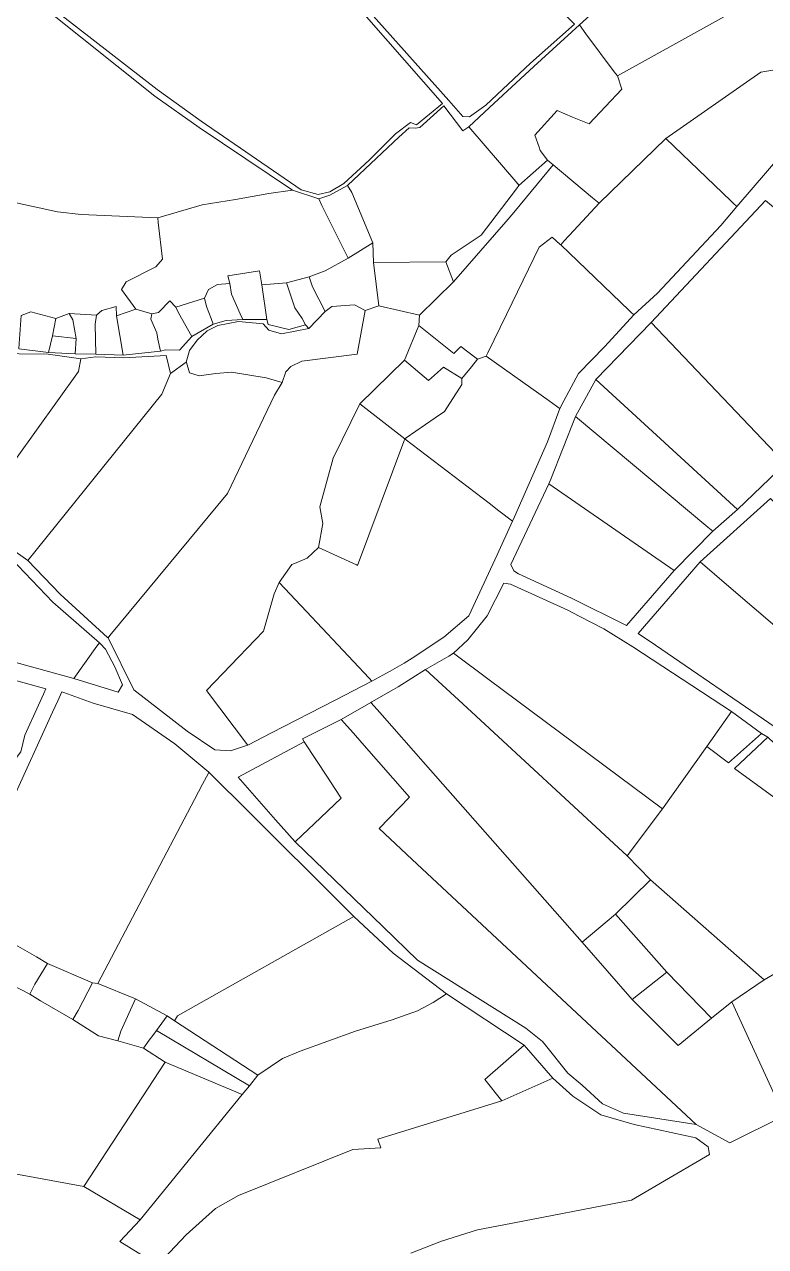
# Model space of a CAD drawing. Header units: metres. Extents: x 542555 to 550520, y 1840485 to 1846995.
# Drawn here: x 548436 to 548809, y 1841899 to 1842514 of the extents above; entities that cross this region are included whole.
import ezdxf

# ---------------------------------------------------------------- set-up
doc = ezdxf.new("R2010")
doc.units = ezdxf.units.M
doc.header["$MEASUREMENT"] = 0
doc.layers.add('Level 30', color=7, linetype='Continuous', lineweight=0)

msp = doc.modelspace()

# ---------------------------------------------------------------- linework, layer by layer
at = {"layer": 'Level 30', "color": 7, "linetype": 'Continuous', "lineweight": 0, "flags": 128}
for points in [[(548560.19, 1842646.18), (548563.52, 1842643.5), (548662, 1842558.82), (548703.99, 1842522.6), (548712.46, 1842514), (548690.3, 1842494.32), (548667.95, 1842473.21), (548659.66, 1842467.24), (548656.23, 1842467.53), (548649.24, 1842475.51), (548609.8, 1842519.68), (548548.19, 1842580.26), (548522.6, 1842609.06), (548530.79, 1842618.54), (548544.62, 1842630.6), (548560.19, 1842646.18)], [(548545.08, 1842579.92), (548607.8, 1842517.68), (548646.13, 1842474.04), (548633.08, 1842463.35), (548629.98, 1842464.46), (548622.46, 1842458.67), (548609.14, 1842445.51), (548596.47, 1842433.79), (548589.47, 1842429.59), (548583.55, 1842428.14), (548574.95, 1842430.55), (548524.73, 1842465.05), (548502.56, 1842481.06), (548446.57, 1842524.59), (548437.66, 1842535.31), (548469.08, 1842564.95), (548511.25, 1842599.46), (548520.16, 1842606.37), (548545.08, 1842579.92)], [(548801.74, 1842544.5), (548806.2097, 1842533.8972), (548807.41, 1842531.05), (548800.35, 1842524.68), (548734.06, 1842487.93), (548732.5214, 1842489.9727), (548718.16, 1842509.04), (548714.94, 1842513.63), (548756.43, 1842551.3), (548772.99, 1842567.18), (548781.62, 1842573.74), (548784.83, 1842574.57), (548786.8, 1842572.52), (548787.03, 1842568.86), (548786.6, 1842553.77), (548787.44, 1842546.22), (548790.27, 1842544.83), (548793.15, 1842544.46), (548800.87, 1842547.16), (548801.74, 1842544.5)], [(548525.15, 1842423.08), (548502.9, 1842416.5), (548464.33, 1842418.07), (548452.44, 1842419.56), (548426.29, 1842425.24), (548409.98, 1842427.98), (548383.08, 1842431), (548356.69, 1842434.83), (548341.52, 1842438.13), (548339.47, 1842439.4), (548341.54, 1842442.69), (548362.77, 1842463.36), (548381.39, 1842479.28), (548415.38, 1842510.81), (548434.69, 1842530.62), (548444.89, 1842522.82), (548501.42, 1842477.66), (548523.74, 1842461.89), (548570.58, 1842430.42), (548558.78, 1842428.77), (548541.97, 1842425.68), (548525.15, 1842423.08)], [(548734.06, 1842487.93), (548736.24, 1842481.16), (548719.89, 1842463.72), (548711.4678, 1842467.2127), (548703.71, 1842470.43), (548692.48, 1842458.07), (548694.6505, 1842452.0038), (548695.21, 1842450.44), (548698.97, 1842445.48), (548684.54, 1842432.81), (548683.9204, 1842433.5329), (548659.35, 1842462.2), (548669.78, 1842472.02), (548691.95, 1842492.6), (548714.94, 1842513.63), (548718.16, 1842509.04), (548732.5214, 1842489.9727), (548734.06, 1842487.93)], [(548845.985, 1842504.1029), (548858.55, 1842494.98), (548848.0583, 1842483.2927), (548846.44, 1842481.49), (548839.2785, 1842473.5161), (548816.82, 1842448.51), (548794.11, 1842422.14), (548792.2561, 1842423.9138), (548791.1, 1842425.02), (548758.36, 1842456.39), (548806.31, 1842489.86), (548822.3274, 1842492.5577), (548834.75, 1842494.65), (548845.4835, 1842503.9472), (548845.985, 1842504.1029)], [(548659.35, 1842462.2), (548683.9204, 1842433.5329), (548684.54, 1842432.81), (548683.2474, 1842431.0986), (548665.56, 1842407.68), (548650.36, 1842397.76), (548647.81, 1842394.32), (548611.32, 1842393.92), (548611, 1842403.82), (548600.49, 1842429.29), (548598.3, 1842432.82), (548610.07, 1842443.89), (548624.17, 1842457.12), (548629.27, 1842461.71), (548632.38, 1842461.58), (548634.63, 1842461.86), (548646.72, 1842472.82), (548656.38, 1842460.2), (548659.35, 1842462.2)], [(548758.36, 1842456.39), (548791.1, 1842425.02), (548792.2561, 1842423.9138), (548794.11, 1842422.14), (548786.06, 1842412.6), (548754.18, 1842378.61), (548742.28, 1842367.62), (548740.8956, 1842368.95), (548739.99, 1842369.82), (548705.57, 1842402.88), (548707.3693, 1842404.8352), (548712.1338, 1842410.0127), (548724.84, 1842423.82), (548758.36, 1842456.39)], [(548682.7616, 1842420.1377), (548679.15, 1842415.75), (548651.55, 1842384.33), (548647.81, 1842394.32), (548650.36, 1842397.76), (548665.56, 1842407.68), (548683.2474, 1842431.0986), (548684.54, 1842432.81), (548698.97, 1842445.48), (548701.72, 1842443.17), (548682.7616, 1842420.1377)], [(548707.3693, 1842404.8352), (548705.57, 1842402.88), (548705.2961, 1842403.1257), (548701.2, 1842406.8), (548694.73, 1842401.71), (548692.2242, 1842396.549), (548678.2946, 1842367.8591), (548668.8747, 1842348.4573), (548668.07, 1842346.8), (548663.69, 1842345.28), (548663.0531, 1842345.7672), (548655.31, 1842351.69), (548651.7, 1842348.18), (548634.14, 1842362.34), (548634.52, 1842367.43), (548651.55, 1842384.33), (548679.15, 1842415.75), (548682.7616, 1842420.1377), (548701.72, 1842443.17), (548721.5785, 1842426.5496), (548724.84, 1842423.82), (548712.1338, 1842410.0127), (548707.3693, 1842404.8352)], [(548611, 1842403.82), (548598.56, 1842396.12), (548585.44, 1842422.72), (548583.79, 1842426.01), (548589.47, 1842427.88), (548598.3, 1842432.82), (548600.49, 1842429.29), (548611, 1842403.82)], [(548900.9847, 1842364.6679), (548818.6, 1842292.75), (548816.8111, 1842294.6316), (548751.07, 1842363.78), (548808.61, 1842425.21), (548837.46, 1842400.98), (548868.53, 1842433.64), (548903.45, 1842366.82), (548900.9847, 1842364.6679)], [(548587.11, 1842389.85), (548579.02, 1842386.83), (548567.68, 1842383.76), (548555.13, 1842382.8), (548553.96, 1842389.73), (548538.13, 1842387.35), (548539.01, 1842383.41), (548532.83, 1842382.88), (548528.31, 1842380.42), (548526.36, 1842375.99), (548511.87, 1842371.49), (548508.96, 1842374.67), (548503.18, 1842368.75), (548499.86, 1842368.2), (548491.85, 1842370.54), (548484.56, 1842380.46), (548486.89, 1842384.21), (548501.84, 1842391.86), (548505.25, 1842395.59), (548503.01, 1842414.09), (548502.9, 1842416.5), (548525.15, 1842423.08), (548541.97, 1842425.68), (548558.78, 1842428.77), (548570.58, 1842430.42), (548583.79, 1842426.01), (548585.44, 1842422.72), (548598.56, 1842396.12), (548587.11, 1842389.85)], [(548614, 1842372.13), (548607.21, 1842369.77), (548601.87, 1842372.62), (548590.45, 1842371.83), (548587.02, 1842369.38), (548580.71, 1842381.73), (548579.02, 1842386.83), (548587.11, 1842389.85), (548598.56, 1842396.12), (548611, 1842403.82), (548611.32, 1842393.92), (548614, 1842372.13)], [(548705.57, 1842402.88), (548739.99, 1842369.82), (548740.8956, 1842368.95), (548742.28, 1842367.62), (548727.71, 1842351.78), (548714.43, 1842338.07), (548707.18, 1842324.38), (548705.12, 1842320.5), (548704.83, 1842320.71), (548703.5178, 1842321.6399), (548699.75, 1842324.31), (548668.07, 1842346.8), (548668.8747, 1842348.4573), (548678.2946, 1842367.8591), (548692.2242, 1842396.549), (548694.73, 1842401.71), (548701.2, 1842406.8), (548705.2961, 1842403.1257), (548705.57, 1842402.88)], [(548555.13, 1842382.8), (548557.76, 1842365.38), (548545.61, 1842365.25), (548544.34, 1842368.2), (548539.93, 1842378.12), (548539.01, 1842383.41), (548538.13, 1842387.35), (548553.96, 1842389.73), (548555.13, 1842382.8)], [(548651.55, 1842384.33), (548634.52, 1842367.43), (548614, 1842372.13), (548611.32, 1842393.92), (548647.81, 1842394.32), (548651.55, 1842384.33)], [(548539.01, 1842383.41), (548539.93, 1842378.12), (548544.34, 1842368.2), (548545.61, 1842365.25), (548537.21, 1842364.84), (548530.69, 1842362.98), (548529.73, 1842365.72), (548527.42, 1842371.91), (548526.36, 1842375.99), (548528.31, 1842380.42), (548532.83, 1842382.88), (548539.01, 1842383.41)], [(548567.68, 1842383.76), (548571.78, 1842371.17), (548575.43, 1842365.8), (548577.24, 1842362.66), (548568.77, 1842360.19), (548558.45, 1842362.77), (548557.76, 1842365.38), (548555.13, 1842382.8), (548567.68, 1842383.76)], [(548587.02, 1842369.38), (548578.77, 1842360.79), (548577.24, 1842362.66), (548575.43, 1842365.8), (548571.78, 1842371.17), (548567.68, 1842383.76), (548579.02, 1842386.83), (548580.71, 1842381.73), (548587.02, 1842369.38)], [(548482.13, 1842367.19), (548485.4, 1842347.36), (548471.69, 1842347.89), (548471.29, 1842363), (548472.07, 1842367.55), (548474.74, 1842369.87), (548481.88, 1842371.79), (548482.13, 1842367.19)], [(548634.52, 1842367.43), (548634.14, 1842362.34), (548626.93, 1842344.8), (548604.46, 1842322.8), (548591.02, 1842295.54), (548584.44, 1842270.96), (548585.81, 1842262.58), (548583.63, 1842250.58), (548577.93, 1842245.16), (548573.38, 1842243.12), (548570.29, 1842242.01), (548563.85, 1842232.93), (548561.39, 1842227.29), (548556.02, 1842208.38), (548551.8661, 1842204.0699), (548527.3, 1842178.58), (548548.0372, 1842151.1592), (548548.15, 1842151.01), (548546.9833, 1842150.6304), (548539.36, 1842148.15), (548531.49, 1842148.7), (548517.64, 1842158.03), (548490.71, 1842178.87), (548477.82, 1842205.04), (548478.7714, 1842206.1915), (548537.9, 1842277.76), (548561.57, 1842327.27), (548565.46, 1842333.64), (548567.28, 1842338.89), (548569.7, 1842341.67), (548575.33, 1842344.32), (548603.09, 1842347.92), (548607.21, 1842369.77), (548614, 1842372.13), (548634.52, 1842367.43)], [(548511.87, 1842371.49), (548513.22, 1842368.65), (548520.04, 1842356.81), (548513.83, 1842349.8), (548506.72, 1842349.95), (548504.26, 1842349.38), (548502.81, 1842355.38), (548502.43, 1842358.51), (548499.27, 1842365.41), (548499.86, 1842368.2), (548503.18, 1842368.75), (548508.96, 1842374.67), (548511.87, 1842371.49)], [(548526.36, 1842375.99), (548527.42, 1842371.91), (548529.73, 1842365.72), (548530.69, 1842362.98), (548520.04, 1842356.81), (548513.22, 1842368.65), (548511.87, 1842371.49), (548526.36, 1842375.99)], [(548567.28, 1842338.89), (548565.46, 1842333.64), (548557.39, 1842335.94), (548539.97, 1842338.8), (548532.13, 1842338.1), (548523.7, 1842336.87), (548518.73, 1842338.38), (548517.22, 1842343.67), (548517.19, 1842343.77), (548518.77, 1842349.63), (548522.72, 1842354.91), (548527.61, 1842359.52), (548532.97, 1842362.34), (548543.39, 1842364.22), (548555.82, 1842363.13), (548558.76, 1842359.99), (548565.13, 1842358.12), (548578.77, 1842360.79), (548587.02, 1842369.38), (548590.45, 1842371.83), (548601.87, 1842372.62), (548607.21, 1842369.77), (548603.09, 1842347.92), (548575.33, 1842344.32), (548569.7, 1842341.67), (548567.28, 1842338.89)], [(548434.07, 1842367.33), (548439.02, 1842369.13), (548451.62, 1842365.77), (548449.86, 1842357.13), (548447.84, 1842348.73), (548432.97, 1842350.49), (548433.13, 1842353.26), (548434.07, 1842367.33)], [(548461.84, 1842355.72), (548449.86, 1842357.13), (548451.62, 1842365.77), (548458.29, 1842368.27), (548460.12, 1842365.12), (548461.84, 1842355.72)], [(548458.29, 1842368.27), (548472.07, 1842367.55), (548471.29, 1842363), (548471.69, 1842347.89), (548461.24, 1842348.01), (548461.84, 1842355.72), (548460.12, 1842365.12), (548458.29, 1842368.27)], [(548499.86, 1842368.2), (548499.27, 1842365.41), (548502.43, 1842358.51), (548502.81, 1842355.38), (548504.26, 1842349.38), (548485.4, 1842347.36), (548482.13, 1842367.19), (548491.85, 1842370.54), (548499.86, 1842368.2)], [(548660.6395, 1842341.4952), (548655.88, 1842335.59), (548646.62, 1842341.24), (548639.11, 1842334.53), (548626.93, 1842344.8), (548634.14, 1842362.34), (548651.7, 1842348.18), (548655.31, 1842351.69), (548663.0531, 1842345.7672), (548663.69, 1842345.28), (548660.6395, 1842341.4952)], [(548751.07, 1842363.78), (548816.8111, 1842294.6316), (548818.6, 1842292.75), (548794.48, 1842269.72), (548792.4449, 1842271.5872), (548723.2, 1842335.12), (548751.07, 1842363.78)], [(548461.84, 1842355.72), (548461.24, 1842348.01), (548447.84, 1842348.73), (548449.86, 1842357.13), (548461.84, 1842355.72)], [(548411.88, 1842262.99), (548411.32, 1842261.94), (548382.76, 1842271.82), (548415.88, 1842333.7), (548421.14, 1842343.94), (548422.62, 1842348.64), (548433.06, 1842348.01), (548447.65, 1842347.85), (548464.08, 1842345.54), (548462.94, 1842339.1), (548431.34, 1842294.77), (548420.52, 1842279.86), (548411.88, 1842262.99)], [(548504.9, 1842327.76), (548437.46, 1842244.02), (548428.78, 1842250.21), (548422.96, 1842255.35), (548411.32, 1842261.94), (548411.88, 1842262.99), (548420.52, 1842279.86), (548431.34, 1842294.77), (548462.94, 1842339.1), (548464.08, 1842345.54), (548471.63, 1842346.55), (548485.81, 1842345.93), (548507.12, 1842347.23), (548509.31, 1842338.19), (548504.9, 1842327.76)], [(548668.07, 1842346.8), (548699.75, 1842324.31), (548703.5178, 1842321.6399), (548704.83, 1842320.71), (548705.12, 1842320.5), (548698.85, 1842303.75), (548682.3409, 1842265.9407), (548681.38, 1842263.74), (548674.48, 1842269.02), (548669.52, 1842272.82), (548627.383, 1842305.0717), (548627.15, 1842305.25), (548627.7731, 1842305.6792), (548642.4655, 1842315.8), (548647.14, 1842319.02), (548655.8, 1842332.65), (548655.88, 1842335.59), (548660.6395, 1842341.4952), (548663.69, 1842345.28), (548668.07, 1842346.8)], [(548517.19, 1842343.77), (548517.22, 1842343.67), (548518.73, 1842338.38), (548523.7, 1842336.87), (548532.13, 1842338.1), (548539.97, 1842338.8), (548557.39, 1842335.94), (548565.46, 1842333.64), (548561.57, 1842327.27), (548537.9, 1842277.76), (548478.7714, 1842206.1915), (548477.82, 1842205.04), (548477.595, 1842205.2455), (548453.81, 1842226.97), (548437.46, 1842244.02), (548504.9, 1842327.76), (548509.31, 1842338.19), (548517.19, 1842343.77)], [(548627.7731, 1842305.6792), (548627.15, 1842305.25), (548604.46, 1842322.8), (548626.93, 1842344.8), (548639.11, 1842334.53), (548646.62, 1842341.24), (548655.88, 1842335.59), (548655.8, 1842332.65), (548647.14, 1842319.02), (548642.4655, 1842315.8), (548627.7731, 1842305.6792)], [(548723.2, 1842335.12), (548792.4449, 1842271.5872), (548794.48, 1842269.72), (548782.08, 1842258.76), (548779.5766, 1842260.8496), (548712.99, 1842316.43), (548723.2, 1842335.12)], [(548602.7422, 1842241.7568), (548583.63, 1842250.58), (548585.81, 1842262.58), (548584.44, 1842270.96), (548591.02, 1842295.54), (548604.46, 1842322.8), (548627.15, 1842305.25), (548626.6658, 1842303.9546), (548603.32, 1842241.49), (548602.7422, 1842241.7568)], [(548712.99, 1842316.43), (548779.5766, 1842260.8496), (548782.08, 1842258.76), (548762.6, 1842238.88), (548699.59, 1842282.57), (548700.532, 1842284.9504), (548712.99, 1842316.43)], [(548681.38, 1842263.74), (548673.5188, 1842246.8178), (548659.3, 1842216.21), (548646.68, 1842205.37), (548630.77, 1842194.85), (548626.88, 1842192.28), (548619.71, 1842188.32), (548610.56, 1842183.27), (548609.2344, 1842184.6793), (548577.6244, 1842218.2857), (548563.85, 1842232.93), (548570.29, 1842242.01), (548573.38, 1842243.12), (548577.93, 1842245.16), (548583.63, 1842250.58), (548602.7422, 1842241.7568), (548603.32, 1842241.49), (548626.6658, 1842303.9546), (548627.15, 1842305.25), (548627.383, 1842305.0717), (548669.52, 1842272.82), (548674.48, 1842269.02), (548681.38, 1842263.74)], [(548472.2454, 1842200.9434), (548460.58, 1842184.61), (548386.31, 1842205.09), (548360.18, 1842212.3), (548355.18, 1842212.57), (548334.31, 1842213.7), (548319.39, 1842214.54), (548320.17, 1842217.13), (548321.97, 1842223.14), (548338.83, 1842279.38), (548358.98, 1842272.69), (548379.4, 1842268.13), (548420.44, 1842252.08), (548432.47, 1842241.44), (548450.12, 1842223.06), (548473.45, 1842202.63), (548472.2454, 1842200.9434)], [(548699.59, 1842282.57), (548762.6, 1842238.88), (548738.64, 1842211.32), (548710.92, 1842224.98), (548684.32, 1842237.27), (548681.93, 1842238.82), (548680.52, 1842241.98), (548699.59, 1842282.57)], [(548811.17, 1842275.27), (548824.0928, 1842262.1965), (548870.34, 1842215.41), (548841.12, 1842187.33), (548790.0817, 1842230.9701), (548775.72, 1842243.25), (548811.17, 1842275.27)], [(548775.72, 1842243.25), (548790.0817, 1842230.9701), (548841.12, 1842187.33), (548813.5, 1842160.08), (548753.2007, 1842201.3512), (548744.48, 1842207.32), (548775.72, 1842243.25)], [(548563.85, 1842232.93), (548577.6244, 1842218.2857), (548609.2344, 1842184.6793), (548610.56, 1842183.27), (548592.1506, 1842173.7541), (548560.0876, 1842157.1806), (548548.15, 1842151.01), (548548.0372, 1842151.1592), (548527.3, 1842178.58), (548551.8661, 1842204.0699), (548556.02, 1842208.38), (548561.39, 1842227.29), (548563.85, 1842232.93)], [(548791.47, 1842167.98), (548779.1, 1842150.43), (548756.76, 1842119.02), (548668.9442, 1842184.4726), (548651.6, 1842197.4), (548658.85, 1842203.98), (548668.6, 1842216.11), (548676.86, 1842232.66), (548680.34, 1842232.13), (548709.06, 1842218.92), (548714.8974, 1842215.926), (548727.27, 1842209.58), (548741.9, 1842200.53), (548791.47, 1842167.98)], [(548430.68, 1842183.83), (548446.56, 1842179.36), (548445.39, 1842176.78), (548442.82, 1842171.14), (548435.99, 1842156.14), (548433.87, 1842147.7), (548427.52, 1842139.25), (548424.24, 1842139.53), (548419.03, 1842134.69), (548410.48, 1842133.92), (548399.36, 1842119.11), (548389.77, 1842121.04), (548355.02, 1842126.29), (548369.34, 1842200.07), (548390.7, 1842195.12), (548395.77, 1842193.69), (548415.45, 1842188.12), (548430.68, 1842183.83)], [(548482.93, 1842177.65), (548460.58, 1842184.61), (548472.2454, 1842200.9434), (548473.45, 1842202.63), (548473.8383, 1842202.2244), (548476.6, 1842199.34), (548481.26, 1842190.46), (548485.17, 1842181.43), (548482.93, 1842177.65)], [(548651.6, 1842197.4), (548668.9442, 1842184.4726), (548756.76, 1842119.02), (548739.03, 1842095.4), (548656.3083, 1842171.8287), (548637.55, 1842189.16), (548649.34, 1842195.85), (548651.6, 1842197.4)], [(548750.65, 1842083.3), (548733.14, 1842066.01), (548716.28, 1842051.83), (548637.5991, 1842141.2317), (548614.56, 1842167.41), (548610.25, 1842172.31), (548610.01, 1842172.58), (548610.61, 1842172.92), (548621.43, 1842179.04), (548623.85, 1842180.41), (548637.55, 1842189.16), (548656.3083, 1842171.8287), (548739.03, 1842095.4), (548750.65, 1842083.3)], [(548817.9, 1841964.38), (548790.72, 1841950.94), (548773.72, 1841960.05), (548630.8662, 1842093.4232), (548614.15, 1842109.03), (548629.42, 1842124.87), (548605.54, 1842152.14), (548601.24, 1842157.06), (548595.17, 1842163.99), (548610.01, 1842172.58), (548610.25, 1842172.31), (548614.56, 1842167.41), (548637.5991, 1842141.2317), (548716.28, 1842051.83), (548741.42, 1842023.02), (548764.68, 1841999.93), (548781.35, 1842013.6), (548791.63, 1842021.8), (548817.9, 1841964.38)], [(548789.92, 1842142.08), (548779.1, 1842150.43), (548791.47, 1842167.98), (548806.5, 1842156.99), (548789.92, 1842142.08)], [(548595.17, 1842163.99), (548601.24, 1842157.06), (548605.54, 1842152.14), (548629.42, 1842124.87), (548614.15, 1842109.03), (548630.8662, 1842093.4232), (548773.72, 1841960.05), (548737.21, 1841965.85), (548726.65, 1841970.43), (548716.36, 1841979.95), (548709.13, 1841985.95), (548697.88, 1842000), (548696.39, 1842001.86), (548688.07, 1842008.57), (548633.58, 1842042.76), (548616.1874, 1842059.5689), (548571.9, 1842102.37), (548575.44, 1842105.71), (548581.53, 1842111.47), (548595.14, 1842124.34), (548591.98, 1842129.17), (548588.19, 1842134.96), (548576.55, 1842152.75), (548575.71, 1842154.23), (548595.17, 1842163.99)], [(548872.06, 1842078.9), (548874.66, 1842073.76), (548873.92, 1842071.46), (548807.98, 1842032.87), (548750.65, 1842083.3), (548739.03, 1842095.4), (548756.76, 1842119.02), (548779.1, 1842150.43), (548789.92, 1842142.08), (548806.5, 1842156.99), (548809.77, 1842155.13), (548793.01, 1842139.34), (548833.79, 1842109.51), (548872.06, 1842078.9)], [(548575.44, 1842105.71), (548571.9, 1842102.37), (548562.12, 1842113.53), (548551.58, 1842125.56), (548543.36, 1842134.94), (548576.55, 1842152.75), (548588.19, 1842134.96), (548591.98, 1842129.17), (548595.14, 1842124.34), (548581.53, 1842111.47), (548575.44, 1842105.71)], [(548845.41, 1842121.15), (548833.79, 1842109.51), (548793.01, 1842139.34), (548809.77, 1842155.13), (548845.41, 1842121.15)], [(548512.78, 1842014.85), (548511.23, 1842012.26), (548507.54, 1842014.81), (548491.65, 1842023.35), (548472.66, 1842031.02), (548521.3103, 1842123.6069), (548525.4, 1842131.39), (548528.29, 1842136.88), (548528.56, 1842137.4), (548529.83, 1842136.13), (548534.7733, 1842131.2086), (548543.37, 1842122.65), (548601.54, 1842064.73), (548512.78, 1842014.85)], [(548807.98, 1842032.87), (548791.63, 1842021.8), (548781.35, 1842013.6), (548758.96, 1842036.73), (548733.14, 1842066.01), (548750.65, 1842083.3), (548807.98, 1842032.87)], [(548873.92, 1842071.46), (548910.28, 1842006.81), (548897, 1842000), (548870.35, 1841986.33), (548817.9, 1841964.38), (548791.63, 1842021.8), (548807.98, 1842032.87), (548873.92, 1842071.46)], [(548565.62, 1841993.33), (548553.26, 1841984.86), (548511.23, 1842012.26), (548512.78, 1842014.85), (548601.54, 1842064.73), (548621.29, 1842046.38), (548648.09, 1842025.83), (548641.47, 1842021.43), (548633.45, 1842017.29), (548620.73, 1842012.85), (548602.34, 1842007.11), (548574.48, 1841997.08), (548565.62, 1841993.33)], [(548733.14, 1842066.01), (548758.96, 1842036.73), (548741.42, 1842023.02), (548716.28, 1842051.83), (548733.14, 1842066.01)], [(548426.02, 1842052.44), (548426.6357, 1842052.22), (548431.31, 1842050.55), (548441.8134, 1842044.4111), (548447.41, 1842041.14), (548440.96, 1842030.73), (548438.45, 1842025.68), (548429.3728, 1842030.3798), (548417.61, 1842036.47), (548419.52, 1842042.65), (548423.8361, 1842049.1507), (548426.02, 1842052.44)], [(548447.41, 1842041.14), (548469.99, 1842031.46), (548462.78, 1842017.52), (548460.15, 1842012.91), (548443.9, 1842022.39), (548438.45, 1842025.68), (548440.96, 1842030.73), (548447.41, 1842041.14)], [(548758.96, 1842036.73), (548781.35, 1842013.6), (548764.68, 1841999.93), (548741.42, 1842023.02), (548758.96, 1842036.73)], [(548472.66, 1842031.02), (548491.65, 1842023.35), (548484.3, 1842007.07), (548482.78, 1842002.21), (548473.08, 1842004.78), (548460.15, 1842012.91), (548462.78, 1842017.52), (548469.99, 1842031.46), (548472.66, 1842031.02)], [(548507.54, 1842014.81), (548502.16, 1842007.39), (548500.36, 1842004.93), (548498.57, 1842002.55), (548495.59, 1841998.57), (548482.78, 1842002.21), (548484.3, 1842007.07), (548491.65, 1842023.35), (548507.54, 1842014.81)], [(548667.3, 1841982.73), (548675.99, 1841972.04), (548613.57, 1841952.78), (548614.99, 1841948.32), (548601.02, 1841947.46), (548543.37, 1841924.41), (548531.85, 1841917.75), (548517.18, 1841904.6), (548505.98, 1841892.84), (548503.05, 1841889.22), (548483.81, 1841901.14), (548493.97, 1841912.09), (548545.36, 1841975.14), (548548.96, 1841979.52), (548553.26, 1841984.86), (548565.62, 1841993.33), (548574.48, 1841997.08), (548602.34, 1842007.11), (548620.73, 1842012.85), (548633.45, 1842017.29), (548641.47, 1842021.43), (548648.09, 1842025.83), (548687.21, 1842000.06), (548667.3, 1841982.73)], [(548553.26, 1841984.86), (548548.96, 1841979.52), (548502.16, 1842007.39), (548507.54, 1842014.81), (548511.23, 1842012.26), (548553.26, 1841984.86)], [(548548.96, 1841979.52), (548545.36, 1841975.14), (548506.53, 1841991.47), (548495.59, 1841998.57), (548498.57, 1842002.55), (548500.36, 1842004.93), (548502.16, 1842007.39), (548548.96, 1841979.52)], [(548701.51, 1841983.49), (548675.99, 1841972.04), (548667.3, 1841982.73), (548687.21, 1842000.06), (548701.51, 1841983.49)], [(548545.36, 1841975.14), (548493.97, 1841912.09), (548465.71, 1841928.9), (548506.53, 1841991.47), (548545.36, 1841975.14)]]:
    msp.add_lwpolyline(points, close=True, dxfattribs=at)
for points in [[(548822.3274, 1842492.5577), (548806.31, 1842489.86), (548758.36, 1842456.39), (548724.84, 1842423.82), (548721.5785, 1842426.5496), (548701.72, 1842443.17), (548698.97, 1842445.48), (548695.21, 1842450.44), (548694.6505, 1842452.0038), (548692.48, 1842458.07), (548703.71, 1842470.43), (548711.4678, 1842467.2127), (548719.89, 1842463.72), (548736.24, 1842481.16), (548734.06, 1842487.93), (548800.35, 1842524.68), (548807.41, 1842531.05), (548806.2097, 1842533.8972), (548801.74, 1842544.5), (548811.5, 1842553.21)], [(548426.29, 1842425.24), (548452.44, 1842419.56), (548464.33, 1842418.07), (548502.9, 1842416.5), (548502.9, 1842416.5), (548503.01, 1842414.09), (548505.25, 1842395.59), (548501.84, 1842391.86), (548486.89, 1842384.21), (548484.56, 1842380.46), (548491.85, 1842370.54), (548482.13, 1842367.19), (548481.88, 1842371.79), (548474.74, 1842369.87), (548472.07, 1842367.55), (548458.29, 1842368.27), (548451.62, 1842365.77), (548439.02, 1842369.13), (548434.07, 1842367.33)], [(548432.97, 1842350.49), (548447.84, 1842348.73), (548461.24, 1842348.01), (548471.69, 1842347.89), (548485.4, 1842347.36), (548504.26, 1842349.38), (548506.72, 1842349.95), (548513.83, 1842349.8), (548520.04, 1842356.81), (548530.69, 1842362.98), (548537.21, 1842364.84), (548545.61, 1842365.25), (548557.76, 1842365.38), (548558.45, 1842362.77), (548568.77, 1842360.19), (548577.24, 1842362.66), (548577.24, 1842362.66), (548578.77, 1842360.79), (548565.13, 1842358.12), (548558.76, 1842359.99), (548555.82, 1842363.13), (548543.39, 1842364.22), (548532.97, 1842362.34), (548527.61, 1842359.52), (548522.72, 1842354.91), (548518.77, 1842349.63), (548517.19, 1842343.77), (548509.31, 1842338.19), (548507.12, 1842347.23), (548485.81, 1842345.93), (548471.63, 1842346.55), (548464.08, 1842345.54), (548447.65, 1842347.85), (548433.06, 1842348.01)], [(548429.64, 1842123), (548449.95, 1842167.73), (548452.51, 1842173.37), (548454.5228, 1842177.8002), (548455.5727, 1842177.495), (548470.27, 1842172.25), (548490.14, 1842166.48), (548490.14, 1842166.48), (548511.35, 1842151.79), (548526.5619, 1842139.0707), (548528.56, 1842137.4), (548528.29, 1842136.88), (548525.4, 1842131.39), (548521.3103, 1842123.6069), (548472.66, 1842031.02), (548469.99, 1842031.46), (548447.41, 1842041.14), (548441.8134, 1842044.4111), (548431.31, 1842050.55)], [(548429.3728, 1842030.3798), (548438.45, 1842025.68), (548443.9, 1842022.39), (548460.15, 1842012.91), (548473.08, 1842004.78), (548482.78, 1842002.21), (548495.59, 1841998.57), (548506.53, 1841991.47), (548506.53, 1841991.47), (548465.71, 1841928.9), (548393.36, 1841942.17)], [(548505.98, 1841892.84), (548517.18, 1841904.6), (548531.85, 1841917.75), (548543.37, 1841924.41), (548601.02, 1841947.46), (548614.99, 1841948.32), (548613.57, 1841952.78), (548675.99, 1841972.04), (548701.51, 1841983.49), (548711.73, 1841974.42), (548725.68, 1841964.98), (548742.49, 1841960.16), (548773.55, 1841953.37), (548779.77, 1841948.84), (548780.47, 1841945.01), (548780.47, 1841945.01), (548755.7456, 1841930.5644), (548750.1156, 1841927.2749), (548741.19, 1841922.06), (548677.0213, 1841909.6023), (548663.72, 1841907.02), (548645.55, 1841901.32), (548630.09, 1841895.39)], [(548389.55, 1841895.18), (548377.91, 1841908.45), (548399.36, 1841927.56), (548393.36, 1841942.17), (548465.71, 1841928.9), (548493.97, 1841912.09), (548483.81, 1841901.14), (548503.05, 1841889.22)]]:
    msp.add_lwpolyline(points, dxfattribs=at)

doc.saveas('drawing.dxf')
